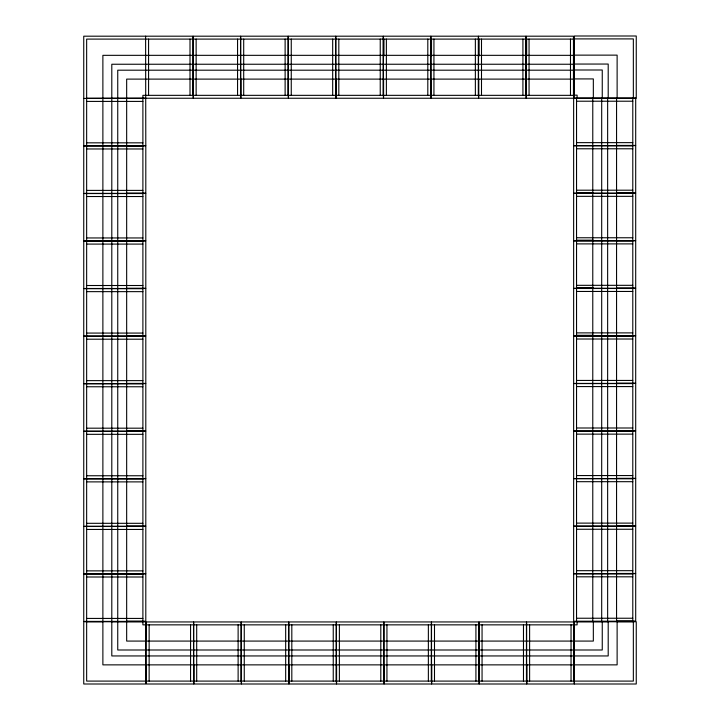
<?xml version="1.0" encoding="UTF-8"?>
<svg xmlns="http://www.w3.org/2000/svg" width="720" height="720" viewBox="0 0 720 720"><rect width="100%" height="100%" fill="white"/><g stroke="black" fill="none" stroke-linecap="round" stroke-linejoin="round"><path stroke-width="1.08" d="M574.2 641.079L574.389 624.852M145.8 98.244L83.745 98.433M574.389 38.907L633.348 38.907L633.348 98.244L636.255 98.244L636.255 36L574.389 36L574.389 78.921M192.978 39.096L86.652 39.096L86.652 145.8M193.167 39.096L240.534 39.096M240.723 39.096L288.099 39.096M288.288 39.096L335.655 39.096M335.844 39.096L383.211 39.096M383.409 39.096L430.776 39.096M430.965 39.096L478.332 39.096M478.521 39.096L525.897 39.096M526.086 39.096L573.453 39.096M574.389 55.134L617.121 55.134L617.121 98.244M573.642 55.332L102.879 55.332L102.879 621.396M574.389 64.053L608.202 64.053L608.202 98.244M573.642 64.242L111.798 64.242L111.798 621.396M574.389 70.002L602.253 70.002L602.253 98.055M573.642 70.191L117.747 70.191L117.747 621.396M574.2 95.148L577.107 95.148L577.107 98.244L574.2 98.055L574.2 78.921L593.334 78.921L593.334 98.055M573.642 79.11L126.666 79.11L126.666 621.396M573.642 95.337L142.893 95.337L142.893 621.396L83.745 621.396L83.745 574.029L142.893 574.029M577.107 98.055L635.697 98.055L635.697 145.422L616.563 145.422M86.652 98.244L193.167 98.244L193.167 36.189L240.534 36.189L240.534 95.337M632.79 98.244L526.275 98.244L526.275 79.11M576.549 101.214L632.79 101.214M86.652 101.412L142.893 101.412M576.549 142.641L632.79 142.641M86.652 142.83L142.893 142.83M126.666 145.611L145.8 145.611L145.611 36.189M632.79 145.8L573.642 145.8L573.642 193.176L635.697 193.176L635.697 240.543L616.563 240.543M142.893 145.998L83.745 145.998L83.745 193.365L145.8 193.365L145.8 240.732L126.666 240.732M576.549 148.779L632.79 148.779M86.652 148.968L142.893 148.968M576.549 190.197L632.79 190.197M86.652 190.395L142.893 190.395M576.549 192.618L593.424 192.618M616.563 192.978L635.697 192.978L635.697 145.611L573.642 145.611L573.642 39.096M126.666 193.176L145.8 193.176L145.8 145.8L83.745 145.8L83.745 36.189L192.978 36.189L192.978 95.337M632.79 193.365L573.642 193.365L573.642 240.732L635.697 240.732L635.697 288.099L616.563 288.099M142.893 193.554L83.745 193.554L83.745 240.921L145.8 240.921L145.8 288.288L126.666 288.288M576.549 196.335L632.79 196.335M86.652 196.524L142.893 196.524M576.549 237.762L632.79 237.762M86.652 237.951L142.893 237.951M576.549 240.174L593.424 240.174M632.79 240.921L573.642 240.921L573.642 288.288L635.697 288.288L635.697 335.664L616.563 335.664M142.893 241.11L83.745 241.11L83.745 288.486L145.8 288.486L145.8 335.853L126.666 335.853M576.549 243.891L632.79 243.891M86.652 244.089L142.893 244.089M576.549 285.318L632.79 285.318M86.652 285.507L142.893 285.507M576.549 287.739L593.424 287.739M632.79 288.486L573.642 288.486L573.642 335.853L635.697 335.853L635.697 383.22L616.563 383.22M142.893 288.675L83.745 288.675L83.745 336.042L145.8 336.042L145.8 383.409L126.666 383.409M576.549 291.456L632.79 291.456M86.652 291.645L142.893 291.645M576.549 332.883L632.79 332.883M86.652 333.072L142.893 333.072M576.549 335.295L593.424 335.295M632.79 336.042L573.642 336.042L573.642 383.409L635.697 383.409L635.697 430.776L616.563 430.776M142.893 336.231L83.745 336.231L83.745 383.598L145.8 383.598L145.8 430.974L126.666 430.974M576.549 339.012L632.79 339.012M86.652 339.201L142.893 339.201M576.549 380.439L632.79 380.439M86.652 380.628L142.893 380.628M632.79 383.598L573.642 383.598L573.642 430.974L635.697 430.974L635.697 478.341L616.563 478.341M142.893 383.796L83.745 383.796L83.745 431.163L145.8 431.163L145.8 478.53L126.666 478.53M576.549 386.577L632.79 386.577M86.652 386.766L142.893 386.766M576.549 427.995L632.79 427.995M86.652 428.184L142.893 428.184M632.79 431.163L573.642 431.163L573.642 478.53L635.697 478.53L635.697 525.897L616.563 525.897M142.893 431.352L83.745 431.352L83.745 478.719L145.8 478.719L145.8 526.086L126.666 526.086M576.549 434.133L632.79 434.133M86.652 434.322L142.893 434.322M576.549 475.56L632.79 475.56M86.652 475.749L142.893 475.749M632.79 478.719L573.642 478.719L573.642 526.086L635.697 526.086L635.697 573.453L616.563 573.453M142.893 478.908L83.745 478.908L83.745 526.275L145.8 526.275L145.8 573.651L126.666 573.651M576.549 481.689L632.79 481.689M86.652 481.887L142.893 481.887M576.549 523.116L632.79 523.116M86.652 523.305L142.893 523.305M632.79 526.275L573.642 526.275L573.642 573.651L635.697 573.651L635.697 621.018L616.563 621.018M142.893 526.473L83.745 526.473L83.745 573.84L145.8 573.84L145.8 621.207L126.666 621.207M576.549 529.254L632.79 529.254M86.652 529.443L142.893 529.443M576.549 570.672L632.79 570.672M86.652 570.87L142.893 570.87M632.79 573.84L573.642 573.84L573.642 621.207L632.79 621.207L632.79 98.055M576.549 576.81L632.79 576.81M86.652 576.999L142.893 576.999M576.549 618.237L632.79 618.237M86.652 618.426L142.893 618.426M86.652 621.945L102.879 621.945M111.798 621.945L142.893 621.945M577.107 621.945L608.202 621.945M617.121 621.945L633.348 621.945M145.8 624.852L142.893 624.852L142.893 621.756L145.8 621.945L145.8 641.079L126.666 641.079L126.666 621.945M146.169 624.852L193.536 624.852M193.725 624.852L241.092 624.852M241.281 624.852L288.657 624.852M288.846 624.852L336.213 624.852M336.402 624.852L383.769 624.852M383.967 624.852L431.334 624.852M431.523 624.852L478.89 624.852M479.079 624.852L526.455 624.852M526.644 624.852L574.011 624.852M574.2 624.852L577.107 624.852L577.107 621.756L574.2 621.945L574.2 684L526.833 684L526.833 664.866M146.169 641.079L593.334 641.079L593.334 621.945M145.611 649.998L117.747 649.998L117.747 621.945M146.169 649.998L574.2 649.998M574.389 649.998L602.253 649.998L602.253 621.945M145.611 655.947L111.798 655.947L111.798 621.756L102.879 621.756L102.879 664.866L145.611 664.866M146.169 655.947L574.2 655.947M574.389 655.947L608.202 655.947L608.202 621.756L617.121 621.756L617.121 664.866L574.389 664.866M146.169 664.866L574.2 664.866M145.611 681.093L86.652 681.093L86.652 621.756L83.745 621.756L83.745 684L145.611 684L145.611 641.079M574.2 681.093L146.169 681.093L146.169 621.945L193.536 621.945L193.536 681.093M574.389 681.093L633.348 681.093L633.348 621.756L636.255 621.756L636.255 684L574.389 684L574.389 641.079M574.2 78.921L574.389 95.148M145.611 624.852L145.8 641.079M616.563 98.055L616.563 621.207M607.644 98.055L607.644 621.207M601.695 98.055L601.695 621.207M592.776 98.055L592.776 621.207M576.549 98.244L576.549 145.611M576.549 145.8L576.549 193.176M576.549 193.365L576.549 240.732M576.549 240.921L576.549 288.288M576.549 288.486L576.549 335.853M576.549 336.042L576.549 383.409M576.549 383.598L576.549 430.974M576.549 431.163L576.549 478.53M576.549 478.719L576.549 526.086M576.549 526.275L576.549 573.651M576.549 573.84L576.549 621.207M574.011 681.093L574.011 621.945L526.644 621.945L526.644 684L479.277 684L479.277 664.866M573.453 95.337L573.453 36.189L526.086 36.189L526.086 98.244L478.719 98.244L478.719 79.11M571.041 624.852L571.041 681.093M570.483 39.096L570.483 95.337M529.614 624.852L529.614 681.093M529.056 39.096L529.056 95.337M526.635 39.096L526.635 55.971M526.455 681.093L526.455 621.945L479.079 621.945L479.079 684L431.712 684L431.712 664.866M525.897 95.337L525.897 36.189L478.521 36.189L478.521 98.244L431.154 98.244L431.154 79.11M523.476 624.852L523.476 681.093M522.918 39.096L522.918 95.337M482.058 624.852L482.058 681.093M481.5 39.096L481.5 95.337M479.079 39.096L479.079 55.971M478.89 681.093L478.89 621.945L431.523 621.945L431.523 684L384.156 684L384.156 664.866M478.332 95.337L478.332 36.189L430.965 36.189L430.965 98.244L383.598 98.244L383.598 79.11M475.92 624.852L475.92 681.093M475.362 39.096L475.362 95.337M434.493 624.852L434.493 681.093M433.935 39.096L433.935 95.337M431.523 39.096L431.523 55.971M431.334 681.093L431.334 621.945L383.967 621.945L383.967 684L336.591 684L336.591 664.866M430.776 95.337L430.776 36.189L383.409 36.189L383.409 98.244L336.033 98.244L336.033 79.11M428.364 624.852L428.364 681.093M427.806 39.096L427.806 95.337M386.937 624.852L386.937 681.093M386.379 39.096L386.379 95.337M383.958 39.096L383.958 55.971M383.769 681.093L383.769 621.945L336.402 621.945L336.402 684L289.035 684L289.035 664.866M383.211 95.337L383.211 36.189L335.844 36.189L335.844 98.244L288.477 98.244L288.477 79.11M380.799 624.852L380.799 681.093M380.241 39.096L380.241 95.337M339.381 624.852L339.381 681.093M338.814 39.096L338.814 95.337M336.213 681.093L336.213 621.945L288.846 621.945L288.846 684L241.479 684L241.479 664.866M335.655 95.337L335.655 36.189L288.288 36.189L288.288 98.244L240.921 98.244L240.921 79.11M333.243 624.852L333.243 681.093M332.685 39.096L332.685 95.337M291.816 624.852L291.816 681.093M291.258 39.096L291.258 95.337M288.657 681.093L288.657 621.945L241.281 621.945L241.281 684L193.914 684L193.914 664.866M288.099 95.337L288.099 36.189L240.723 36.189L240.723 98.244L193.356 98.244L193.356 79.11M285.678 624.852L285.678 681.093M285.12 39.096L285.12 95.337M244.26 624.852L244.26 681.093M243.702 39.096L243.702 95.337M241.092 681.093L241.092 621.945L193.725 621.945L193.725 684L146.358 684L146.358 664.866M238.122 624.852L238.122 681.093M237.564 39.096L237.564 95.337M196.695 624.852L196.695 681.093M196.137 39.096L196.137 95.337M190.566 624.852L190.566 681.093M190.008 39.096L190.008 95.337M149.139 624.852L149.139 681.093M148.581 39.096L148.581 95.337M86.652 145.998L86.652 193.365M86.652 193.554L86.652 240.921M86.652 241.11L86.652 288.486M86.652 288.675L86.652 336.042M86.652 336.231L86.652 383.598M86.652 383.796L86.652 431.163M86.652 431.352L86.652 478.719M86.652 478.908L86.652 526.275M86.652 526.473L86.652 573.84M86.652 574.029L86.652 621.396"/></g></svg>
